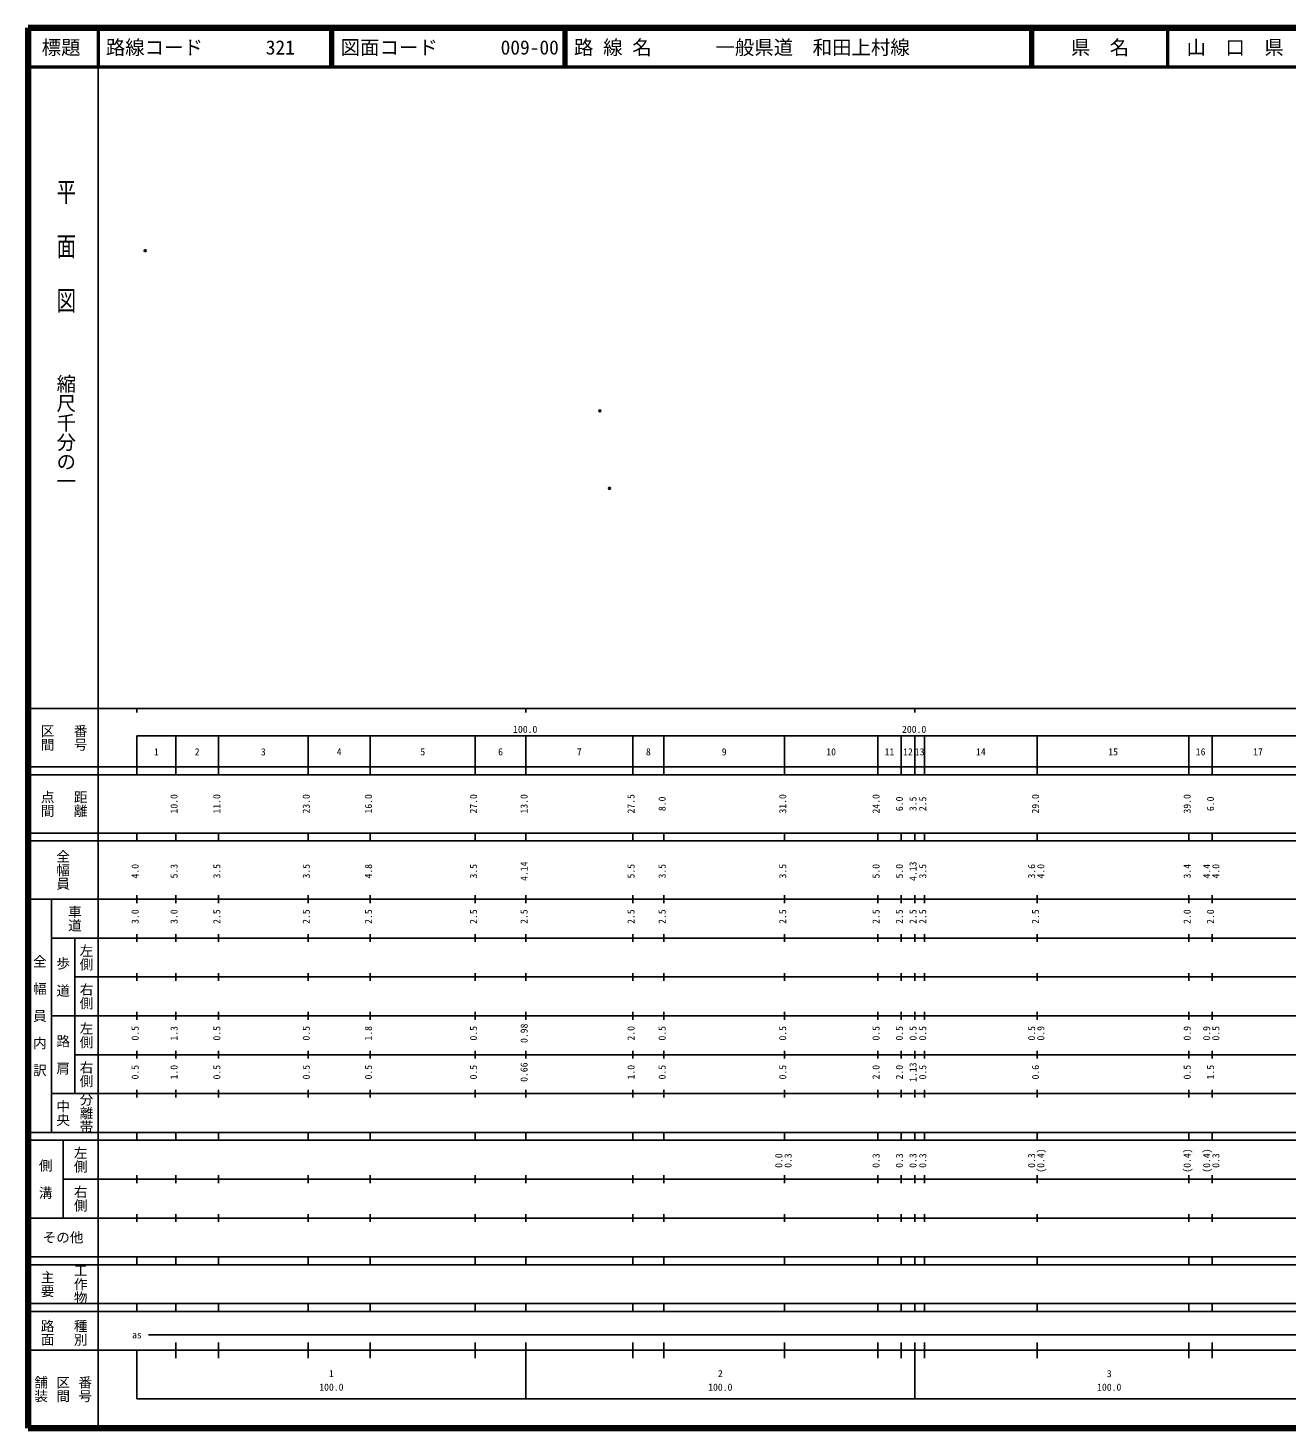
# Model space of a CAD drawing. Units: millimetres on the paper. Extents: x 40 to 680, y 20 to 380.
# Drawn here: x 40 to 363.7, y 20 to 380 of the extents above; entities that cross this region are included whole.
import ezdxf
from ezdxf.enums import TextEntityAlignment as Align

# ---------------------------------------------------------------- set-up
doc = ezdxf.new("R2010")
doc.units = ezdxf.units.MM
doc.header["$PDMODE"] = 32
doc.header["$PDSIZE"] = 0.5
doc.layers.add('M-OTRS', color=6, linetype='Continuous')
doc.layers.add('M-TTL-TXT', color=7, linetype='Continuous')
for name, color, linetype, lineweight in [('M-TTL', 2, 'Continuous', 140), ('M-TTL-BAND', 7, 'Continuous', 25), ('M-TTL-LINE', 7, 'Continuous', 50)]:
    doc.layers.add(name, color=color, linetype=linetype, lineweight=lineweight)
doc.styles.add('@ＭＳ ゴシック', font='')
doc.styles.add('ＭＳ ゴシック', font='')
doc.styles.get('@ＭＳ ゴシック').set_extended_font_data('@MS Gothic')
doc.styles.get('ＭＳ ゴシック').set_extended_font_data('MS Gothic')

msp = doc.modelspace()

# ---------------------------------------------------------------- linework, layer by layer
at = {"layer": 'M-OTRS'}
for p in [(70.138, 322.746), (187.009, 281.581), (189.517, 261.626)]:
    msp.add_point(p, dxfattribs=at)
at = {"layer": 'M-TTL'}
for p, q in [((40, 380), (40, 20)), ((680, 380), (40, 380)), ((40, 20), (680, 20))]:
    msp.add_line(p, q, dxfattribs=at)
at = {"layer": 'M-TTL-BAND'}
for p, q in [((58, 370), (58, 20)), ((40, 205), (579, 205)), ((68, 205), (68, 204)), ((168, 205), (168, 204)), ((268, 205), (268, 204)), ((68, 198), (579, 198)), ((68, 198), (68, 188)), ((78, 188), (78, 198)), ((89, 188), (89, 198)), ((112, 188), (112, 198)), ((128, 188), (128, 198)), ((155, 188), (155, 198)), ((168, 188), (168, 198)), ((195.5, 188), (195.5, 198)), ((203.5, 188), (203.5, 198)), ((234.5, 188), (234.5, 198)), ((258.5, 188), (258.5, 198)), ((264.5, 188), (264.5, 198)), ((268, 188), (268, 198)), ((270.5, 188), (270.5, 198)), ((299.5, 188), (299.5, 198)), ((338.5, 188), (338.5, 198)), ((344.5, 188), (344.5, 198)), ((40, 190), (579, 190)), ((40, 188), (579, 188)), ((40, 173), (579, 173)), ((68, 171), (68, 173)), ((78, 171), (78, 173)), ((89, 171), (89, 173)), ((112, 171), (112, 173)), ((128, 171), (128, 173)), ((155, 171), (155, 173)), ((168, 171), (168, 173)), ((195.5, 171), (195.5, 173)), ((203.5, 171), (203.5, 173)), ((234.5, 171), (234.5, 173)), ((258.5, 171), (258.5, 173)), ((264.5, 171), (264.5, 173)), ((268, 171), (268, 173)), ((270.5, 171), (270.5, 173)), ((299.5, 171), (299.5, 173)), ((338.5, 171), (338.5, 173)), ((344.5, 171), (344.5, 173)), ((40, 171), (579, 171)), ((40, 156), (579, 156)), ((46, 96), (46, 156)), ((68, 155), (68, 157)), ((78, 155), (78, 157)), ((89, 155), (89, 157)), ((112, 155), (112, 157)), ((128, 155), (128, 157)), ((155, 155), (155, 157)), ((168, 155), (168, 157)), ((195.5, 155), (195.5, 157)), ((203.5, 155), (203.5, 157)), ((234.5, 155), (234.5, 157)), ((258.5, 155), (258.5, 157)), ((264.5, 155), (264.5, 157)), ((268, 155), (268, 157)), ((270.5, 155), (270.5, 157)), ((299.5, 155), (299.5, 157)), ((338.5, 155), (338.5, 157)), ((344.5, 155), (344.5, 157)), ((46, 146), (579, 146)), ((52, 146), (52, 106)), ((68, 145), (68, 147)), ((78, 145), (78, 147)), ((89, 145), (89, 147)), ((112, 145), (112, 147)), ((128, 145), (128, 147)), ((155, 145), (155, 147)), ((168, 145), (168, 147)), ((195.5, 145), (195.5, 147)), ((203.5, 145), (203.5, 147)), ((234.5, 145), (234.5, 147)), ((258.5, 145), (258.5, 147)), ((264.5, 145), (264.5, 147)), ((268, 145), (268, 147)), ((270.5, 145), (270.5, 147)), ((299.5, 145), (299.5, 147)), ((338.5, 145), (338.5, 147)), ((344.5, 145), (344.5, 147)), ((68, 135), (68, 137)), ((78, 135), (78, 137)), ((89, 135), (89, 137)), ((112, 135), (112, 137)), ((128, 135), (128, 137)), ((155, 135), (155, 137)), ((168, 135), (168, 137)), ((195.5, 135), (195.5, 137)), ((203.5, 135), (203.5, 137)), ((234.5, 135), (234.5, 137)), ((258.5, 135), (258.5, 137)), ((264.5, 135), (264.5, 137)), ((268, 135), (268, 137)), ((270.5, 135), (270.5, 137)), ((299.5, 135), (299.5, 137)), ((338.5, 135), (338.5, 137)), ((344.5, 135), (344.5, 137)), ((52, 136), (579, 136)), ((46, 126), (579, 126)), ((68, 125), (68, 127)), ((78, 125), (78, 127)), ((89, 125), (89, 127)), ((112, 125), (112, 127)), ((128, 125), (128, 127)), ((155, 125), (155, 127)), ((168, 125), (168, 127)), ((195.5, 125), (195.5, 127)), ((203.5, 125), (203.5, 127)), ((234.5, 125), (234.5, 127)), ((258.5, 125), (258.5, 127)), ((264.5, 125), (264.5, 127)), ((268, 125), (268, 127)), ((270.5, 125), (270.5, 127)), ((299.5, 125), (299.5, 127)), ((338.5, 125), (338.5, 127)), ((344.5, 125), (344.5, 127)), ((52, 116), (579, 116)), ((68, 115), (68, 117)), ((78, 115), (78, 117)), ((89, 115), (89, 117)), ((112, 115), (112, 117)), ((128, 115), (128, 117)), ((155, 115), (155, 117)), ((168, 115), (168, 117)), ((195.5, 115), (195.5, 117)), ((203.5, 115), (203.5, 117)), ((234.5, 115), (234.5, 117)), ((258.5, 115), (258.5, 117)), ((264.5, 115), (264.5, 117)), ((268, 115), (268, 117)), ((270.5, 115), (270.5, 117)), ((299.5, 115), (299.5, 117)), ((338.5, 115), (338.5, 117)), ((344.5, 115), (344.5, 117)), ((46, 106), (579, 106)), ((68, 105), (68, 107)), ((78, 105), (78, 107)), ((89, 105), (89, 107)), ((112, 105), (112, 107)), ((128, 105), (128, 107)), ((155, 105), (155, 107)), ((168, 105), (168, 107)), ((195.5, 105), (195.5, 107)), ((203.5, 105), (203.5, 107)), ((234.5, 105), (234.5, 107)), ((258.5, 105), (258.5, 107)), ((264.5, 105), (264.5, 107)), ((268, 105), (268, 107)), ((270.5, 105), (270.5, 107)), ((299.5, 105), (299.5, 107)), ((338.5, 105), (338.5, 107)), ((344.5, 105), (344.5, 107)), ((40, 96), (579, 96)), ((40, 94), (579, 94)), ((49, 94), (49, 74)), ((68, 94), (68, 96)), ((78, 94), (78, 96)), ((89, 94), (89, 96)), ((112, 94), (112, 96)), ((128, 94), (128, 96)), ((155, 94), (155, 96)), ((168, 94), (168, 96)), ((195.5, 94), (195.5, 96)), ((203.5, 94), (203.5, 96)), ((234.5, 94), (234.5, 96)), ((258.5, 94), (258.5, 96)), ((264.5, 94), (264.5, 96)), ((268, 94), (268, 96)), ((270.5, 94), (270.5, 96)), ((299.5, 94), (299.5, 96)), ((338.5, 94), (338.5, 96)), ((344.5, 94), (344.5, 96)), ((49, 84), (579, 84)), ((68, 83), (68, 85)), ((78, 83), (78, 85)), ((89, 83), (89, 85)), ((112, 83), (112, 85)), ((128, 83), (128, 85)), ((155, 83), (155, 85)), ((168, 83), (168, 85)), ((195.5, 83), (195.5, 85)), ((203.5, 83), (203.5, 85)), ((234.5, 83), (234.5, 85)), ((258.5, 83), (258.5, 85)), ((264.5, 83), (264.5, 85)), ((268, 83), (268, 85)), ((270.5, 83), (270.5, 85)), ((299.5, 83), (299.5, 85)), ((338.5, 83), (338.5, 85)), ((344.5, 83), (344.5, 85)), ((40, 74), (579, 74)), ((68, 73), (68, 75)), ((78, 73), (78, 75)), ((89, 73), (89, 75)), ((112, 73), (112, 75)), ((128, 73), (128, 75)), ((155, 73), (155, 75)), ((168, 73), (168, 75)), ((195.5, 73), (195.5, 75)), ((203.5, 73), (203.5, 75)), ((234.5, 73), (234.5, 75)), ((258.5, 73), (258.5, 75)), ((264.5, 73), (264.5, 75)), ((268, 73), (268, 75)), ((270.5, 73), (270.5, 75)), ((299.5, 73), (299.5, 75)), ((338.5, 73), (338.5, 75)), ((344.5, 73), (344.5, 75)), ((40, 64), (579, 64)), ((40, 62), (579, 62)), ((68, 62), (68, 64)), ((78, 62), (78, 64)), ((89, 62), (89, 64)), ((112, 62), (112, 64)), ((128, 62), (128, 64)), ((155, 62), (155, 64)), ((168, 62), (168, 64)), ((195.5, 62), (195.5, 64)), ((203.5, 62), (203.5, 64)), ((234.5, 62), (234.5, 64)), ((258.5, 62), (258.5, 64)), ((264.5, 62), (264.5, 64)), ((268, 62), (268, 64)), ((270.5, 62), (270.5, 64)), ((299.5, 62), (299.5, 64)), ((338.5, 62), (338.5, 64)), ((344.5, 62), (344.5, 64)), ((40, 52), (579, 52)), ((68, 50), (68, 52)), ((78, 50), (78, 52)), ((89, 50), (89, 52)), ((112, 50), (112, 52)), ((128, 50), (128, 52)), ((155, 50), (155, 52)), ((168, 50), (168, 52)), ((195.5, 50), (195.5, 52)), ((203.5, 50), (203.5, 52)), ((234.5, 50), (234.5, 52)), ((258.5, 50), (258.5, 52)), ((264.5, 50), (264.5, 52)), ((268, 50), (268, 52)), ((270.5, 50), (270.5, 52)), ((299.5, 50), (299.5, 52)), ((338.5, 50), (338.5, 52)), ((344.5, 50), (344.5, 52)), ((40, 50), (579, 50)), ((71, 44), (565, 44)), ((40, 40), (579, 40)), ((68, 40), (68, 27.5)), ((78, 38), (78, 42)), ((89, 38), (89, 42)), ((112, 38), (112, 42)), ((128, 38), (128, 42)), ((155, 38), (155, 42)), ((168, 27.5), (168, 42)), ((195.5, 38), (195.5, 42)), ((203.5, 38), (203.5, 42)), ((234.5, 38), (234.5, 42)), ((258.5, 38), (258.5, 42)), ((264.5, 38), (264.5, 42)), ((268, 27.5), (268, 42)), ((270.5, 38), (270.5, 42)), ((299.5, 38), (299.5, 42)), ((338.5, 38), (338.5, 42)), ((344.5, 38), (344.5, 42)), ((68, 27.5), (579, 27.5))]:
    msp.add_line(p, q, dxfattribs=at)
at = {"layer": 'M-TTL-LINE'}
for p, q in [((58, 380), (58, 370)), ((117.75, 380), (117.75, 370)), ((118.25, 380), (118.25, 370)), ((177.75, 380), (177.75, 370)), ((178.25, 380), (178.25, 370)), ((297.75, 380), (297.75, 370)), ((298.25, 380), (298.25, 370)), ((333, 380), (333, 370)), ((40, 370), (680, 370))]:
    msp.add_line(p, q, dxfattribs=at)

# ---------------------------------------------------------------- texts
at = {"layer": 'M-TTL-BAND', "style": '@ＭＳ ゴシック', "width": 1.4}
msp.add_text('平  面  図', height=3.666, rotation=270, dxfattribs=at).set_placement((49.777, 306.475), align=Align.MIDDLE_RIGHT)
at = {"layer": 'M-TTL-BAND', "style": '@ＭＳ ゴシック'}
msp.add_text('縮尺千分の一', height=3.666, rotation=270, dxfattribs=at).set_placement((49.777, 261.03), align=Align.MIDDLE_RIGHT)
for s, p in [('区間', (45, 197.5)), ('番号', (53.5, 197.5)), ('点間', (45, 180.5)), ('距離', (53.5, 180.5)), ('全幅員', (49, 163.5)), ('車道', (52, 151)), ('左側', (55, 141)), ('全\u3000幅\u3000員\u3000内\u3000訳', (43, 126)), ('歩\u3000道', (49, 136)), ('右側', (55, 131)), ('左側', (55, 121)), ('路\u3000肩', (49, 116)), ('右側', (55, 111)), ('分離帯', (55, 101)), ('中央', (49, 101)), ('左側', (53.5, 89)), ('側\u3000溝', (44.5, 84)), ('右側', (53.5, 79)), ('工作物', (53.5, 57)), ('主要', (45, 57)), ('路面', (45, 44.5)), ('種別', (53.5, 44.5)), ('舗装', (43.333, 30)), ('区間', (49, 30)), ('番号', (54.667, 30))]:
    msp.add_text(s, height=2.566, rotation=270, dxfattribs=at).set_placement(p, align=Align.MIDDLE_CENTER)
at = {"layer": 'M-TTL-BAND', "style": 'ＭＳ ゴシック'}
for s, p in [('100.0', (167.844, 198.195)), ('200.0', (267.844, 198.195)), ('1', (73, 192.405)), ('2', (83.5, 192.405)), ('3', (100.5, 192.405)), ('4', (120, 192.405)), ('5', (141.5, 192.405)), ('6', (161.5, 192.405)), ('7', (181.75, 192.405)), ('8', (199.5, 192.405)), ('9', (219, 192.405)), ('10', (246.5, 192.405)), ('11', (261.5, 192.405)), ('12', (266.25, 192.405)), ('13', (269.25, 192.405)), ('14', (285, 192.405)), ('15', (319, 192.405)), ('16', (341.5, 192.405)), ('17', (356.25, 192.405)), ('as', (68, 42.5)), ('1', (118, 32.523)), ('2', (218, 32.523)), ('3', (318, 32.523)), ('100.0', (118, 29.033)), ('100.0', (218, 29.033)), ('100.0', (318, 29.033))]:
    msp.add_text(s, height=1.833, dxfattribs=at).set_placement(p, align=Align.BOTTOM_CENTER)
for s, p in [('10.0', (79, 180.5)), ('11.0', (90, 180.5)), ('23.0', (113, 180.5)), ('16.0', (129, 180.5)), ('27.0', (156, 180.5)), ('13.0', (169, 180.5)), ('27.5', (196.5, 180.5)), ('8.0', (204.5, 180.5)), ('31.0', (235.5, 180.5)), ('24.0', (259.5, 180.5)), ('6.0', (265.5, 180.5)), ('3.5', (269, 180.5)), ('2.5', (271.5, 180.5)), ('29.0', (300.5, 180.5)), ('39.0', (339.5, 180.5)), ('6.0', (345.5, 180.5)), ('4.0', (69, 163.174)), ('5.3', (79, 163.174)), ('3.5', (90, 163.174)), ('3.5', (113, 163.174)), ('4.8', (129, 163.174)), ('3.5', (156, 163.174)), ('4.14', (169, 163.174)), ('5.5', (196.5, 163.174)), ('3.5', (204.5, 163.174)), ('3.5', (235.5, 163.174)), ('5.0', (259.5, 163.174)), ('5.0', (265.5, 163.174)), ('4.13', (269, 163.174)), ('3.5', (271.5, 163.174)), ('3.6', (299.5, 163.174)), ('4.0', (301.87, 163.174)), ('3.4', (339.5, 163.174)), ('4.4', (344.5, 163.174)), ('4.0', (346.87, 163.174)), ('3.0', (69, 151.5)), ('3.0', (79, 151.5)), ('2.5', (90, 151.5)), ('2.5', (113, 151.5)), ('2.5', (129, 151.5)), ('2.5', (156, 151.5)), ('2.5', (169, 151.5)), ('2.5', (196.5, 151.5)), ('2.5', (204.5, 151.5)), ('2.5', (235.5, 151.5)), ('2.5', (259.5, 151.5)), ('2.5', (265.5, 151.5)), ('2.5', (269, 151.5)), ('2.5', (271.5, 151.5)), ('2.5', (300.5, 151.5)), ('2.0', (339.5, 151.5)), ('2.0', (345.5, 151.5)), ('0.5', (69, 121.5)), ('1.3', (79, 121.5)), ('0.5', (90, 121.5)), ('0.5', (113, 121.5)), ('1.8', (129, 121.5)), ('0.5', (156, 121.5)), ('0.98', (169, 121.5)), ('2.0', (196.5, 121.5)), ('0.5', (204.5, 121.5)), ('0.5', (235.5, 121.5)), ('0.5', (259.5, 121.5)), ('0.5', (265.5, 121.5)), ('0.5', (269, 121.5)), ('0.5', (271.5, 121.5)), ('0.5', (299.5, 121.5)), ('0.9', (301.87, 121.5)), ('0.9', (339.5, 121.5)), ('0.9', (344.5, 121.5)), ('0.5', (346.87, 121.5)), ('0.5', (69, 111.5)), ('1.0', (79, 111.5)), ('0.5', (90, 111.5)), ('0.5', (113, 111.5)), ('0.5', (129, 111.5)), ('0.5', (156, 111.5)), ('0.66', (169, 111.5)), ('1.0', (196.5, 111.5)), ('0.5', (204.5, 111.5)), ('0.5', (235.5, 111.5)), ('2.0', (259.5, 111.5)), ('2.0', (265.5, 111.5)), ('1.13', (269, 111.5)), ('0.5', (271.5, 111.5)), ('0.6', (300.5, 111.5)), ('0.5', (339.5, 111.5)), ('1.5', (345.5, 111.5)), ('0.0', (234.5, 88.764)), ('0.3', (236.87, 88.764)), ('0.3', (259.5, 88.764)), ('0.3', (265.5, 88.764)), ('0.3', (269, 88.764)), ('0.3', (271.5, 88.764)), ('0.3', (299.5, 88.764)), ('(0.4)', (301.87, 88.764)), ('(0.4)', (339.5, 88.764)), ('(0.4)', (344.5, 88.764)), ('0.3', (346.87, 88.764))]:
    msp.add_text(s, height=1.833, rotation=90, dxfattribs=at).set_placement(p, align=Align.BOTTOM_CENTER)
msp.add_text('その他', height=2.566, dxfattribs=at).set_placement((49, 69), align=Align.MIDDLE_CENTER)
at = {"layer": 'M-TTL-TXT', "style": 'ＭＳ ゴシック'}
for s, p in [('標題', (48.5, 375)), ('県\u3000名', (315.625, 375)), ('山\u3000口\u3000県', (350.375, 375))]:
    msp.add_text(s, height=3.666, dxfattribs=at).set_placement(p, align=Align.MIDDLE_CENTER)
for s, p in [('路線コード', (60, 375)), ('321', (101.142, 375)), ('図面コード', (120.38, 375)), ('009-00', (161.521, 375)), ('路 線 名', (180.38, 375)), ('一般県道\u3000和田上村線', (216.734, 375))]:
    msp.add_text(s, height=3.666, dxfattribs=at).set_placement(p, align=Align.MIDDLE_LEFT)

doc.saveas('drawing.dxf')
